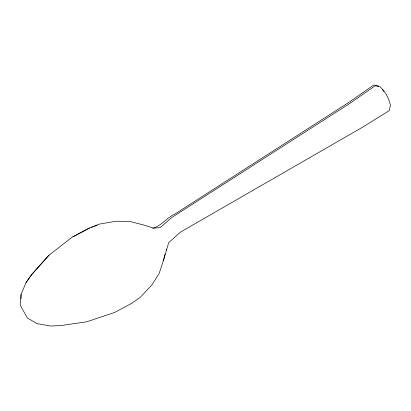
<?xml version="1.0" encoding="UTF-8"?>
<svg xmlns="http://www.w3.org/2000/svg" width="411" height="411" viewBox="0 0 411 411"><rect width="100%" height="100%" fill="white"/><g stroke="black" fill="none" stroke-linecap="round" stroke-linejoin="round"><path stroke-width="0.62" d="M21.043 298.766L21.172 294.322M163.444 260.369L168.71 242.654L180.527 232.076L363.283 126.794L389.248 110.616L390.45 105.149A26.294 17.262 72.6 0 0 380.098 86.824L375.217 85.771L350.002 103.279L172.152 217.249L160.208 227.602L153.473 228.141L143.439 224.951L129.938 221.488L116.246 221.231L99.292 224.113L89.202 228.023L72.105 237.173L48.734 255.416L31.801 274.409L26.196 282.295L20.869 294.877L20.55 305.835L27.455 318.057L37.129 323.668L50.527 326.021L60.576 325.625L86.664 321.792L114.628 312.463L131.726 303.313L140.516 297.112L152.101 284.72L159.211 273.325L163.444 260.369L165.13 253.926M166.296 250.001L166.789 249.174M26.006 282.604L31.734 274.553L49.032 255.159M72.994 236.906L88.062 228.845M88.642 228.619L89.804 228.167M91.545 227.494L93.287 226.815M94.453 226.369L97.356 225.243M152.805 228.285C161.641 225.701 167.2 217.362 175.579 213.602L348.646 102.493L373.856 84.979L378.803 86.069M382.43 89.675A27.316 23.278 37.5 0 1 383.972 91.627"/></g></svg>
